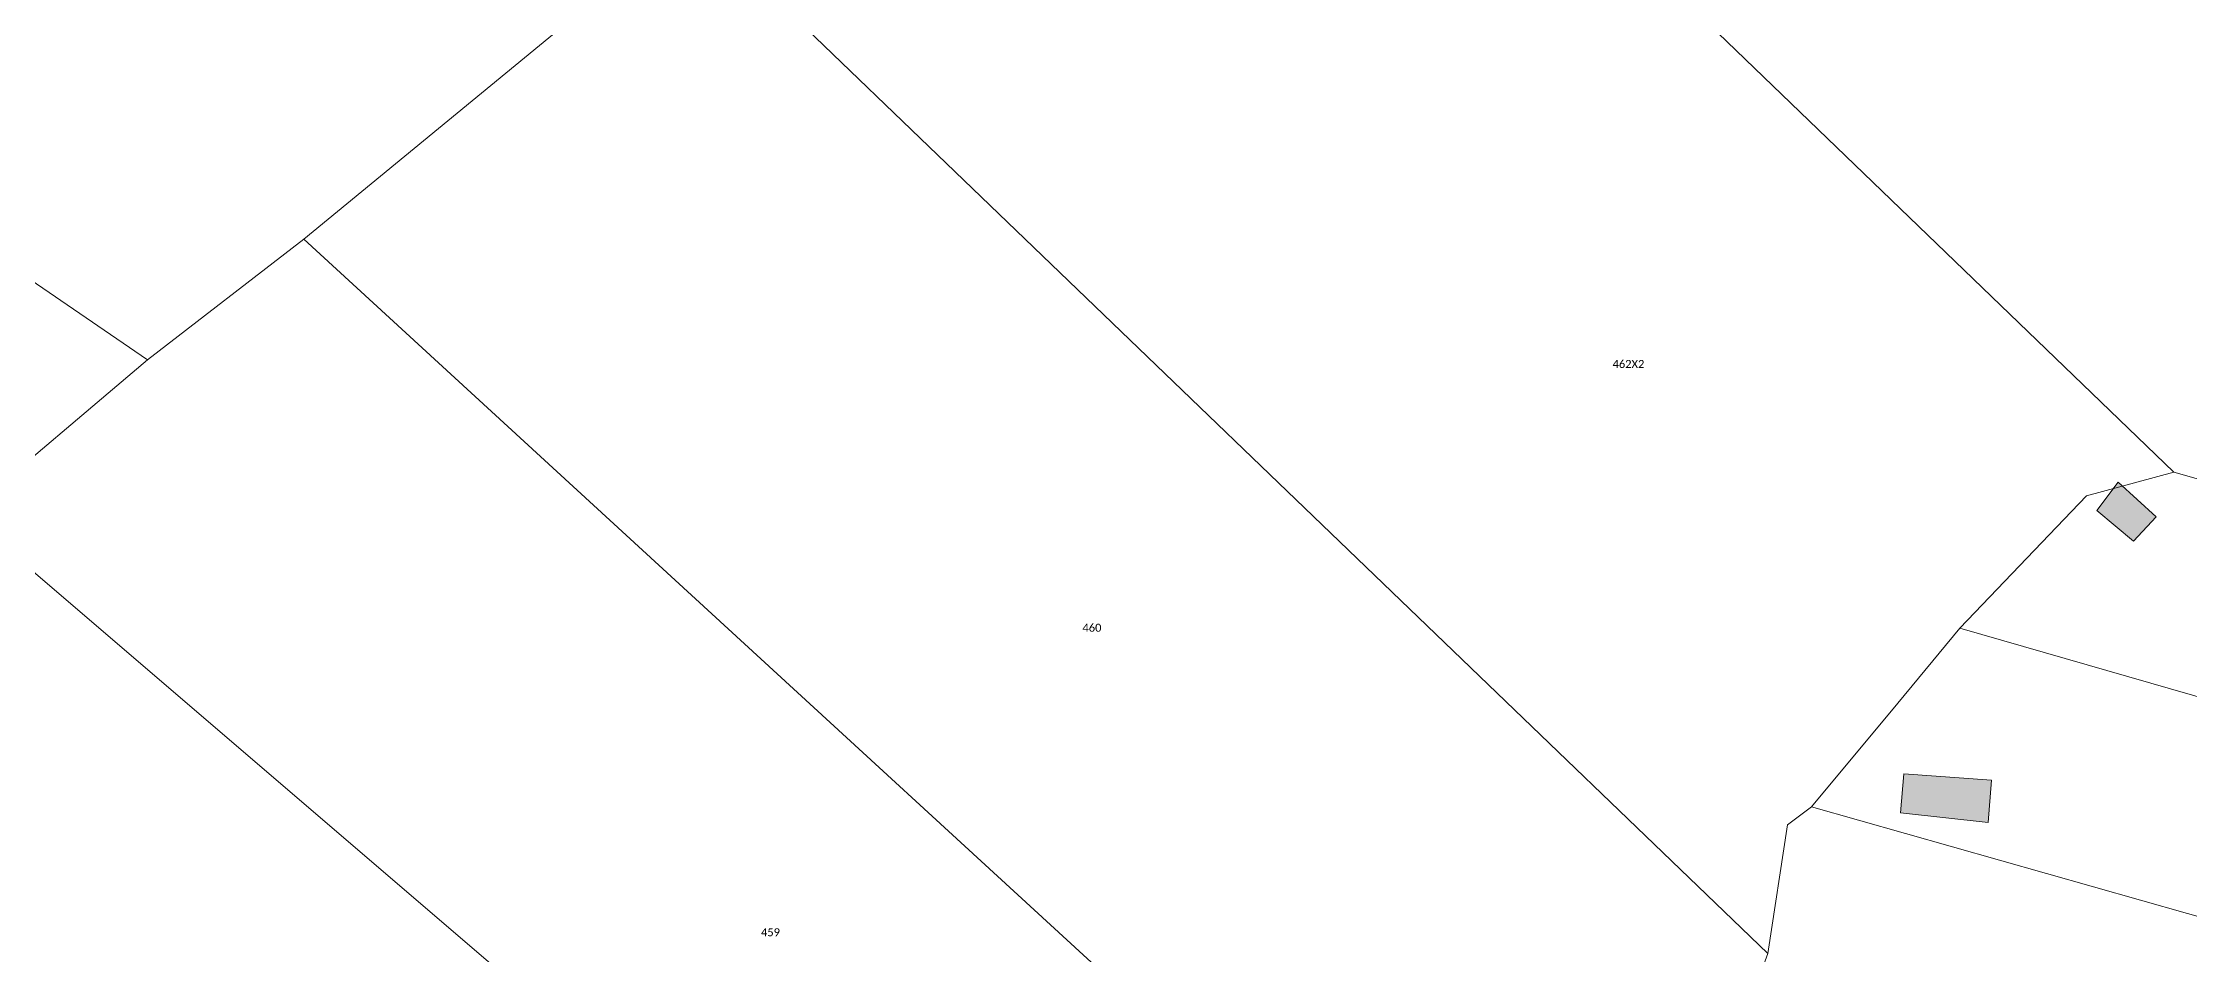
# Model space of a CAD drawing. Header units: metres. Extents: x 113120 to 240396, y 120329 to 242116.
# Drawn here: x 120869.3 to 121083.9, y 121317.5 to 121408.6 of the extents above; entities that cross this region are included whole.
import ezdxf

# ---------------------------------------------------------------- set-up
doc = ezdxf.new("R2010")
doc.units = ezdxf.units.M
doc.header["$LTSCALE"] = 3
for name, color, linetype, lineweight in [('Bpn_CaPa', 78, 'Continuous', 0), ('Bpn_ReBu', 4, 'Continuous', 0), ('Bpt_CaNu', 7, 'Continuous', 0), ('Hachure bâtiment', 11, 'Continuous', 0)]:
    doc.layers.add(name, color=color, linetype=linetype, lineweight=lineweight)
doc.styles.add('Legend', font='')
doc.styles.get('Legend').set_extended_font_data('Calibri')

msp = doc.modelspace()

# ---------------------------------------------------------------- hatches: boundary and pattern name
at = {"layer": 'Hachure bâtiment'}
h = msp.add_hatch(color=256, dxfattribs=at)
h.dxf.hatch_style = 1
h.paths.add_polyline_path([(121078.33, 121358.79), (121074.65, 121361.84), (121076.8, 121364.68), (121080.58, 121361.21)])
h = msp.add_hatch(color=256, dxfattribs=at)
h.dxf.hatch_style = 1
h.paths.add_polyline_path([(121055.37, 121335.52), (121064.14, 121334.86), (121063.79, 121330.65), (121055.04, 121331.62)])

# ---------------------------------------------------------------- linework, layer by layer
at = {"layer": 'Bpn_CaPa'}
for points in [[(120879.76, 121376.9), (120861.55, 121361.52), (120663.14, 121505.94), (120637.59, 121524.56), (120648.03, 121540.57), (120739.85, 121476.15), (120744.98, 121472.66), (120780.87, 121447.4), (120786.85, 121442.88), (120809.79, 121426.36), (120824.03, 121416.38), (120847.07, 121399.27), (120879.76, 121376.9)], [(120936.96, 121445.9), (120941.2, 121442.62), (120945.89, 121438.8), (120950.67, 121434.91), (120951.23, 121434.66), (120934.3, 121420.99), (120895.4, 121388.97), (120879.76, 121376.9), (120847.07, 121399.27), (120848.35, 121400.77), (120855.39, 121408.98), (120865.31, 121420.48), (120904.07, 121461.87), (120906.88, 121464.67), (120910.37, 121468.03), (120915.56, 121463.61), (120936.96, 121445.9)], [(121024.98, 121427.92), (121033.01, 121425.94), (121044.23, 121423.47), (121034.04, 121412.26), (121082.34, 121365.69), (121073.61, 121363.3), (121060.95, 121350.09), (121054.77, 121342.59), (121046.13, 121332.19), (121043.74, 121330.41), (121041.77, 121317.52), (120934.3, 121420.99), (120951.23, 121434.66), (120960.52, 121432), (120996.06, 121421.25), (121012.78, 121416.28), (121023.51, 121428.28), (121024.69, 121428), (121024.98, 121427.92)], [(121071.87, 121416.55), (121094.39, 121410.9), (121105.96, 121407.76), (121109.83, 121406.77), (121113.9, 121405.72), (121117.6, 121404.73), (121122.86, 121430.15), (121127.92, 121429.26), (121135.36, 121425.36), (121143.25, 121424), (121157.89, 121426.77), (121162.48, 121424.31), (121155.61, 121411.26), (121146.67, 121392.98), (121141.1, 121376.93), (121127.8, 121352.77), (121082.34, 121365.69), (121034.04, 121412.26), (121044.23, 121423.47), (121071.87, 121416.55)], [(121041.77, 121317.52), (121039.87, 121312.3), (121035.28, 121303.19), (121027.9, 121294.29), (121015.74, 121278.43), (120895.4, 121388.97), (120934.3, 121420.99), (121041.77, 121317.52)], [(120879.76, 121376.9), (120895.4, 121388.97), (121015.74, 121278.43), (121014.47, 121276.75), (121000.01, 121257.65), (120993.04, 121249.54), (120947.21, 121288.4), (120917.57, 121313.54), (120861.55, 121361.52), (120879.76, 121376.9)], [(121127.8, 121352.77), (121122.19, 121332.44), (121060.95, 121350.09), (121073.61, 121363.3), (121082.34, 121365.69), (121127.8, 121352.77)], [(120732.01, 121236.6), (120709.12, 121289.6), (120861.55, 121361.52), (120917.57, 121313.54), (120732.01, 121236.6)], [(121046.13, 121332.19), (121054.77, 121342.59), (121060.95, 121350.09), (121122.19, 121332.44), (121116.6, 121312.2), (121046.13, 121332.19)], [(121041.77, 121317.52), (121043.74, 121330.41), (121046.13, 121332.19), (121116.6, 121312.2), (121110.92, 121291.98), (121039.87, 121312.3), (121041.77, 121317.52)]]:
    msp.add_lwpolyline(points, close=True, dxfattribs=at)
at = {"layer": 'Bpn_ReBu'}
for points in [[(121078.33, 121358.79), (121074.65, 121361.84), (121076.8, 121364.68), (121080.58, 121361.21), (121078.33, 121358.79)], [(121055.37, 121335.52), (121064.14, 121334.86), (121063.79, 121330.65), (121055.04, 121331.62), (121055.37, 121335.52)]]:
    msp.add_lwpolyline(points, close=True, dxfattribs=at)

# ---------------------------------------------------------------- texts
at = {"layer": 'Bpt_CaNu', "char_height": 0.8, "attachment_point": 7, "style": 'Legend'}
for s, insert in [('462X2', (121026.24, 121376.09)), ('460', (120973.24, 121349.71)), ('459', (120941.1, 121319.25))]:
    msp.add_mtext(s, dxfattribs=dict(at, insert=insert))

doc.saveas('drawing.dxf')
